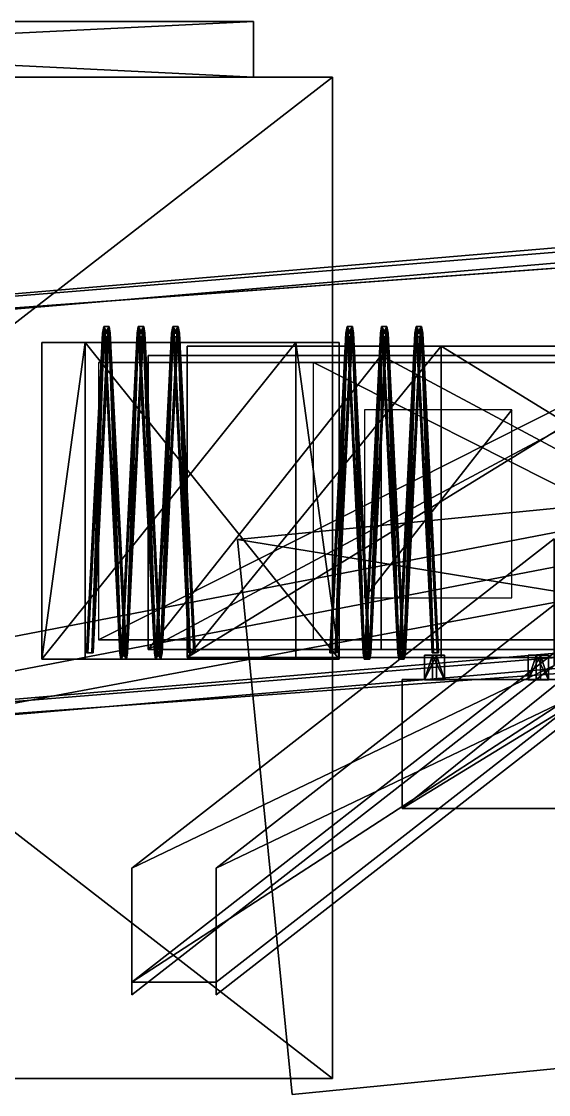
# Model space of a CAD drawing. Header units: metres. Extents: x -65 to 47, y 1 to 19.
# Drawn here: x -51.55 to -47.39, y 1.82 to 10.29 of the extents above; entities that cross this region are included whole.
import ezdxf

# ---------------------------------------------------------------- set-up
doc = ezdxf.new("R2010")
doc.units = ezdxf.units.M

msp = doc.modelspace()

# ---------------------------------------------------------------- linework, layer by layer
at = {"layer": 'AirlineSign.009'}
for points in [[(-48.8434, 5.74199, 117.911), (-47.6817, 7.22519, 120.011), (-48.8434, 7.22519, 117.911)], [(-47.6817, 7.22519, 120.011), (-48.8434, 5.74199, 117.911), (-47.6817, 5.74199, 120.011)]]:
    msp.add_3dface(points, dxfattribs=at)
at = {"layer": 'blah.001'}
for points in [[(-49.7192, 10.2909, 113.607), (-58.6762, 10.2909, 108.162), (-58.6762, 10.2909, 113.607)], [(-58.6762, 10.2909, 108.162), (-49.7192, 10.2909, 113.607), (-49.7192, 10.2909, 108.162)], [(-49.7192, 10.2909, 113.607), (-58.6762, 9.8502, 113.607), (-49.7192, 9.8502, 113.607)], [(-58.6762, 9.8502, 113.607), (-49.7192, 10.2909, 113.607), (-58.6762, 10.2909, 113.607)], [(-58.6762, 10.2909, 108.162), (-49.7192, 9.8502, 108.162), (-58.6762, 9.8502, 108.162)], [(-49.7192, 9.8502, 108.162), (-58.6762, 10.2909, 108.162), (-49.7192, 10.2909, 108.162)], [(-49.7192, 9.8502, 108.162), (-49.7192, 10.2909, 113.607), (-49.7192, 9.8502, 113.607)], [(-49.7192, 10.2909, 113.607), (-49.7192, 9.8502, 108.162), (-49.7192, 10.2909, 108.162)], [(-59.2977, 9.8502, 107.785), (-49.0977, 1.95017, 107.785), (-59.2977, 1.95017, 107.785)], [(-49.0977, 1.95017, 107.785), (-59.2977, 9.8502, 107.785), (-49.0977, 9.8502, 107.785)], [(-49.0977, 9.8502, 113.984), (-59.2977, 1.95017, 113.984), (-49.0977, 1.95017, 113.984)], [(-59.2977, 1.95017, 113.984), (-49.0977, 9.8502, 113.984), (-59.2977, 9.8502, 113.984)], [(-58.6762, 9.8502, 113.607), (-59.2977, 9.8502, 113.984), (-49.0977, 9.8502, 113.984)], [(-59.2977, 9.8502, 107.785), (-58.6762, 9.8502, 108.162), (-49.0977, 9.8502, 107.785)], [(-58.6762, 9.8502, 113.607), (-49.0977, 9.8502, 113.984), (-49.7192, 9.8502, 113.607)], [(-49.0977, 9.8502, 107.785), (-58.6762, 9.8502, 108.162), (-49.7192, 9.8502, 108.162)], [(-49.7192, 9.8502, 113.607), (-49.0977, 9.8502, 113.984), (-49.7192, 9.8502, 108.162)], [(-49.0977, 9.8502, 107.785), (-49.7192, 9.8502, 108.162), (-49.0977, 9.8502, 113.984)], [(-49.0977, 1.95017, 107.785), (-49.0977, 9.8502, 113.984), (-49.0977, 1.95017, 113.984)], [(-49.0977, 9.8502, 113.984), (-49.0977, 1.95017, 107.785), (-49.0977, 9.8502, 107.785)], [(-49.8454, 6.20227, 113.919), (-32.8951, 3.44401, 113.919), (-33.3247, 7.82298, 113.919)], [(-32.8951, 3.44401, 107.619), (-49.8454, 6.20227, 107.619), (-33.3247, 7.82298, 107.619)], [(-49.8454, 6.20227, 113.919), (-33.3247, 7.82298, 107.619), (-49.8454, 6.20227, 107.619)], [(-33.3247, 7.82298, 107.619), (-49.8454, 6.20227, 113.919), (-33.3247, 7.82298, 113.919)], [(-32.8951, 3.44401, 113.919), (-49.8454, 6.20227, 113.919), (-49.4158, 1.82329, 113.919)], [(-49.8454, 6.20227, 107.619), (-49.4158, 1.82329, 113.919), (-49.8454, 6.20227, 113.919)], [(-49.4158, 1.82329, 113.919), (-49.8454, 6.20227, 107.619), (-49.4158, 1.82329, 107.619)], [(-49.8454, 6.20227, 107.619), (-32.8951, 3.44401, 107.619), (-49.4158, 1.82329, 107.619)], [(-32.8951, 3.44401, 107.619), (-49.4158, 1.82329, 113.919), (-49.4158, 1.82329, 107.619)], [(-49.4158, 1.82329, 113.919), (-32.8951, 3.44401, 107.619), (-32.8951, 3.44401, 113.919)], [(-49.0977, 1.95017, 107.785), (-59.2977, 1.95017, 113.984), (-59.2977, 1.95017, 107.785)], [(-59.2977, 1.95017, 113.984), (-49.0977, 1.95017, 107.785), (-49.0977, 1.95017, 113.984)]]:
    msp.add_3dface(points, dxfattribs=at)
at = {"layer": 'Cube.022'}
for points in [[(-52.3287, 4.77874, -74.3044), (-24.0391, 10.0548, -74.3044), (-52.5623, 7.96017, -74.3044)], [(-24.0391, 10.0548, -77.1144), (-52.3287, 4.77874, -77.1144), (-52.5623, 7.96017, -77.1144)], [(-24.0391, 10.0548, -74.3044), (-52.2469, 7.98333, -74.6207), (-52.5623, 7.96017, -74.3044)], [(-52.5623, 7.96017, -77.1144), (-24.3546, 10.0316, -76.7981), (-24.0391, 10.0548, -77.1144)], [(-24.3546, 10.0316, -76.7981), (-52.5623, 7.96017, -77.1144), (-52.2469, 7.98333, -76.7981)], [(-24.0391, 10.0548, -74.3044), (-52.3287, 4.77874, -74.3044), (-23.8055, 6.87335, -74.3044)], [(-52.3287, 4.77874, -77.1144), (-24.0391, 10.0548, -77.1144), (-23.8055, 6.87335, -77.1144)], [(-52.2469, 7.98333, -74.6207), (-24.0391, 10.0548, -74.3044), (-24.3546, 10.0316, -74.6207)], [(-24.3546, 10.0316, -74.6207), (-52.2469, 7.98333, -76.7981), (-52.2469, 7.98333, -74.6207)], [(-52.2469, 7.98333, -76.7981), (-24.3546, 10.0316, -74.6207), (-24.3546, 10.0316, -76.7981)], [(-52.3287, 4.77874, -77.1144), (-23.8055, 6.87335, -74.3044), (-52.3287, 4.77874, -74.3044)], [(-23.8055, 6.87335, -74.3044), (-52.3287, 4.77874, -77.1144), (-23.8055, 6.87335, -77.1144)]]:
    msp.add_3dface(points, dxfattribs=at)
at = {"layer": 'Cube.023'}
for points in [[(-52.3287, 4.77874, -31.2441), (-24.0391, 10.0548, -31.2441), (-52.5623, 7.96017, -31.2441)], [(-24.0391, 10.0548, -34.0541), (-52.3287, 4.77874, -34.0541), (-52.5623, 7.96017, -34.0541)], [(-24.0391, 10.0548, -31.2441), (-52.2469, 7.98333, -31.5604), (-52.5623, 7.96017, -31.2441)], [(-52.5623, 7.96017, -34.0541), (-24.3546, 10.0316, -33.7378), (-24.0391, 10.0548, -34.0541)], [(-24.3546, 10.0316, -33.7378), (-52.5623, 7.96017, -34.0541), (-52.2469, 7.98333, -33.7378)], [(-24.0391, 10.0548, -31.2441), (-52.3287, 4.77874, -31.2441), (-23.8055, 6.87335, -31.2441)], [(-52.3287, 4.77874, -34.0541), (-24.0391, 10.0548, -34.0541), (-23.8055, 6.87335, -34.0541)], [(-52.2469, 7.98333, -31.5604), (-24.0391, 10.0548, -31.2441), (-24.3546, 10.0316, -31.5604)], [(-24.3546, 10.0316, -31.5604), (-52.2469, 7.98333, -33.7378), (-52.2469, 7.98333, -31.5604)], [(-52.2469, 7.98333, -33.7378), (-24.3546, 10.0316, -31.5604), (-24.3546, 10.0316, -33.7378)], [(-52.3287, 4.77874, -34.0541), (-23.8055, 6.87335, -31.2441), (-52.3287, 4.77874, -31.2441)], [(-23.8055, 6.87335, -31.2441), (-52.3287, 4.77874, -34.0541), (-23.8055, 6.87335, -34.0541)]]:
    msp.add_3dface(points, dxfattribs=at)
at = {"layer": 'Cube.026'}
for points in [[(-52.3287, 4.77874, 12.6817), (-24.0391, 10.0548, 12.6817), (-52.5623, 7.96017, 12.6817)], [(-24.0391, 10.0548, 9.8717), (-52.3287, 4.77874, 9.87171), (-52.5623, 7.96017, 9.87171)], [(-24.0391, 10.0548, 12.6817), (-52.2469, 7.98333, 12.3654), (-52.5623, 7.96017, 12.6817)], [(-52.5623, 7.96017, 9.87171), (-24.3546, 10.0316, 10.188), (-24.0391, 10.0548, 9.8717)], [(-24.3546, 10.0316, 10.188), (-52.5623, 7.96017, 9.87171), (-52.2469, 7.98333, 10.188)], [(-24.0391, 10.0548, 12.6817), (-52.3287, 4.77874, 12.6817), (-23.8055, 6.87335, 12.6817)], [(-52.3287, 4.77874, 9.87171), (-24.0391, 10.0548, 9.8717), (-23.8055, 6.87335, 9.8717)], [(-52.2469, 7.98333, 12.3654), (-24.0391, 10.0548, 12.6817), (-24.3546, 10.0316, 12.3654)], [(-24.3546, 10.0316, 12.3654), (-52.2469, 7.98333, 10.188), (-52.2469, 7.98333, 12.3654)], [(-52.2469, 7.98333, 10.188), (-24.3546, 10.0316, 12.3654), (-24.3546, 10.0316, 10.188)], [(-52.3287, 4.77874, 9.87171), (-23.8055, 6.87335, 12.6817), (-52.3287, 4.77874, 12.6817)], [(-23.8055, 6.87335, 12.6817), (-52.3287, 4.77874, 9.87171), (-23.8055, 6.87335, 9.8717)]]:
    msp.add_3dface(points, dxfattribs=at)
at = {"layer": 'Cube.027'}
for points in [[(-52.3287, 4.77874, 69.8695), (-24.0391, 10.0548, 69.8695), (-52.5623, 7.96017, 69.8695)], [(-24.0391, 10.0548, 67.0595), (-52.3287, 4.77874, 67.0595), (-52.5623, 7.96017, 67.0595)], [(-24.0391, 10.0548, 69.8695), (-52.2469, 7.98333, 69.5532), (-52.5623, 7.96017, 69.8695)], [(-52.5623, 7.96017, 67.0595), (-24.3546, 10.0316, 67.3758), (-24.0391, 10.0548, 67.0595)], [(-24.3546, 10.0316, 67.3758), (-52.5623, 7.96017, 67.0595), (-52.2469, 7.98333, 67.3758)], [(-24.0391, 10.0548, 69.8695), (-52.3287, 4.77874, 69.8695), (-23.8055, 6.87335, 69.8695)], [(-52.3287, 4.77874, 67.0595), (-24.0391, 10.0548, 67.0595), (-23.8055, 6.87335, 67.0595)], [(-52.2469, 7.98333, 69.5532), (-24.0391, 10.0548, 69.8695), (-24.3546, 10.0316, 69.5532)], [(-24.3546, 10.0316, 69.5532), (-52.2469, 7.98333, 67.3758), (-52.2469, 7.98333, 69.5532)], [(-52.2469, 7.98333, 67.3758), (-24.3546, 10.0316, 69.5532), (-24.3546, 10.0316, 67.3758)], [(-52.3287, 4.77874, 67.0595), (-23.8055, 6.87335, 69.8695), (-52.3287, 4.77874, 69.8695)], [(-23.8055, 6.87335, 69.8695), (-52.3287, 4.77874, 67.0595), (-23.8055, 6.87335, 67.0595)]]:
    msp.add_3dface(points, dxfattribs=at)
at = {"layer": 'Cube.030'}
for points in [[(-56.2378, 4.5495, -120.263), (-26.4137, 10.284, -102.856), (-56.4396, 7.73094, -120.381)], [(-24.9972, 10.284, -105.283), (-56.4396, 7.73094, -120.381), (-26.4137, 10.284, -102.856)], [(-56.4396, 7.73094, -120.381), (-24.9972, 10.284, -105.283), (-55.0231, 7.73094, -122.808)], [(-26.4137, 10.284, -102.856), (-56.2378, 4.5495, -120.263), (-26.2119, 7.10258, -102.738)], [(-24.9972, 10.284, -105.283), (-54.8213, 4.5495, -122.69), (-55.0231, 7.73094, -122.808)], [(-54.8213, 4.5495, -122.69), (-24.9972, 10.284, -105.283), (-24.7954, 7.10258, -105.165)], [(-56.2378, 4.5495, -120.263), (-24.7954, 7.10258, -105.165), (-26.2119, 7.10258, -102.738)], [(-24.7954, 7.10258, -105.165), (-56.2378, 4.5495, -120.263), (-54.8213, 4.5495, -122.69)]]:
    msp.add_3dface(points, dxfattribs=at)
at = {"layer": 'Rotunda2.009'}
for points in [[(-50.682, 3.60877, 116.617), (-47.3461, 5.20877, 122.647), (-47.3461, 6.20877, 122.647)], [(-47.3461, 5.20877, 122.647), (-50.682, 3.60877, 116.617), (-47.3461, 6.20877, 122.647)], [(-46.6782, 5.20877, 122.378), (-50.0142, 3.60877, 116.348), (-46.6782, 6.20877, 122.378)], [(-50.0142, 3.60877, 116.348), (-46.6782, 5.20877, 122.378), (-46.6782, 6.20877, 122.378)], [(-50.682, 2.70877, 116.617), (-46.6782, 5.30877, 122.378), (-47.3461, 5.30877, 122.647)], [(-46.6782, 5.30877, 122.378), (-50.682, 2.70877, 116.617), (-50.0142, 2.70877, 116.348)], [(-46.6782, 5.30877, 122.378), (-50.682, 2.70877, 116.617), (-47.3461, 5.30877, 122.647)], [(-50.682, 2.70877, 116.617), (-46.6782, 5.30877, 122.378), (-50.0142, 2.70877, 116.348)], [(-47.3461, 5.20877, 122.647), (-50.682, 3.60877, 116.617), (-50.682, 2.60877, 116.617)], [(-50.682, 3.60877, 116.617), (-47.3461, 5.20877, 122.647), (-50.682, 2.60877, 116.617)], [(-50.0142, 3.60877, 116.348), (-46.6782, 5.20877, 122.378), (-50.0142, 2.60877, 116.348)], [(-46.6782, 5.20877, 122.378), (-50.0142, 3.60877, 116.348), (-50.0142, 2.60877, 116.348)]]:
    msp.add_3dface(points, dxfattribs=at)
at = {"layer": 'Scissors.009'}
for points in [[(-50.9026, 7.88409, 114.099), (-50.8719, 7.8321, 114.061), (-50.9118, 7.8321, 114.083)], [(-50.9118, 7.8321, 114.083), (-50.9026, 7.80317, 114.099), (-50.9026, 7.88409, 114.099)], [(-50.8598, 7.88409, 114.083), (-50.9026, 7.88409, 114.099), (-50.8997, 7.88409, 114.105)], [(-50.9026, 7.88409, 114.099), (-50.8598, 7.88409, 114.083), (-50.8628, 7.88409, 114.077)], [(-50.8719, 7.8321, 114.061), (-50.9026, 7.88409, 114.099), (-50.8628, 7.88409, 114.077)], [(-50.9026, 7.80317, 114.099), (-50.8997, 7.88409, 114.105), (-50.9026, 7.88409, 114.099)], [(-50.8997, 7.88409, 114.105), (-50.9026, 7.80317, 114.099), (-50.8997, 7.80317, 114.104)], [(-50.8905, 7.8321, 114.121), (-50.8598, 7.88409, 114.083), (-50.8997, 7.88409, 114.105)], [(-50.8905, 7.8321, 114.121), (-50.8997, 7.88409, 114.105), (-50.8997, 7.80317, 114.104)], [(-50.8598, 7.88409, 114.083), (-50.8905, 7.8321, 114.121), (-50.8507, 7.8321, 114.099)], [(-50.8719, 7.8321, 114.061), (-50.8628, 7.88409, 114.077), (-50.8628, 7.80317, 114.077)], [(-50.8599, 7.80317, 114.082), (-50.8628, 7.88409, 114.077), (-50.8598, 7.88409, 114.083)], [(-50.8628, 7.88409, 114.077), (-50.8599, 7.80317, 114.082), (-50.8628, 7.80317, 114.077)], [(-50.8507, 7.8321, 114.099), (-50.8599, 7.80317, 114.082), (-50.8598, 7.88409, 114.083)], [(-50.6392, 7.8321, 114.575), (-50.63, 7.80317, 114.592), (-50.63, 7.88409, 114.592)], [(-50.63, 7.88409, 114.592), (-50.5993, 7.8321, 114.553), (-50.6392, 7.8321, 114.575)], [(-50.63, 7.80317, 114.592), (-50.6271, 7.88409, 114.597), (-50.63, 7.88409, 114.592)], [(-50.6271, 7.88409, 114.597), (-50.63, 7.80317, 114.592), (-50.6271, 7.80317, 114.597)], [(-50.5993, 7.8321, 114.553), (-50.63, 7.88409, 114.592), (-50.5902, 7.88409, 114.57)], [(-50.5872, 7.88409, 114.575), (-50.63, 7.88409, 114.592), (-50.6271, 7.88409, 114.597)], [(-50.63, 7.88409, 114.592), (-50.5872, 7.88409, 114.575), (-50.5902, 7.88409, 114.57)], [(-50.6179, 7.8321, 114.614), (-50.6271, 7.88409, 114.597), (-50.6271, 7.80317, 114.597)], [(-50.6179, 7.8321, 114.614), (-50.5872, 7.88409, 114.575), (-50.6271, 7.88409, 114.597)], [(-50.5872, 7.88409, 114.575), (-50.6179, 7.8321, 114.614), (-50.5781, 7.8321, 114.592)], [(-50.5993, 7.8321, 114.553), (-50.5902, 7.88409, 114.57), (-50.5902, 7.80317, 114.57)], [(-50.5873, 7.80317, 114.575), (-50.5902, 7.88409, 114.57), (-50.5872, 7.88409, 114.575)], [(-50.5902, 7.88409, 114.57), (-50.5873, 7.80317, 114.575), (-50.5902, 7.80317, 114.57)], [(-50.5781, 7.8321, 114.592), (-50.5873, 7.80317, 114.575), (-50.5872, 7.88409, 114.575)], [(-50.3574, 7.88409, 115.085), (-50.3267, 7.8321, 115.046), (-50.3666, 7.8321, 115.068)], [(-50.3666, 7.8321, 115.068), (-50.3574, 7.80317, 115.085), (-50.3574, 7.88409, 115.085)], [(-50.3146, 7.88409, 115.068), (-50.3574, 7.88409, 115.085), (-50.3544, 7.88409, 115.09)], [(-50.3574, 7.88409, 115.085), (-50.3146, 7.88409, 115.068), (-50.3176, 7.88409, 115.063)], [(-50.3267, 7.8321, 115.046), (-50.3574, 7.88409, 115.085), (-50.3176, 7.88409, 115.063)], [(-50.3574, 7.80317, 115.085), (-50.3544, 7.88409, 115.09), (-50.3574, 7.88409, 115.085)], [(-50.3544, 7.88409, 115.09), (-50.3574, 7.80317, 115.085), (-50.3545, 7.80317, 115.09)], [(-50.3453, 7.8321, 115.107), (-50.3544, 7.88409, 115.09), (-50.3545, 7.80317, 115.09)], [(-50.3453, 7.8321, 115.107), (-50.3146, 7.88409, 115.068), (-50.3544, 7.88409, 115.09)], [(-50.3146, 7.88409, 115.068), (-50.3453, 7.8321, 115.107), (-50.3055, 7.8321, 115.085)], [(-50.3267, 7.8321, 115.046), (-50.3176, 7.88409, 115.063), (-50.3176, 7.80317, 115.063)], [(-50.3147, 7.80317, 115.068), (-50.3176, 7.88409, 115.063), (-50.3146, 7.88409, 115.068)], [(-50.3176, 7.88409, 115.063), (-50.3147, 7.80317, 115.068), (-50.3176, 7.80317, 115.063)], [(-50.3055, 7.8321, 115.085), (-50.3147, 7.80317, 115.068), (-50.3146, 7.88409, 115.068)], [(-48.9908, 7.8321, 113.02), (-48.9816, 7.80317, 113.037), (-48.9817, 7.88409, 113.037)], [(-48.9817, 7.88409, 113.037), (-48.951, 7.8321, 112.998), (-48.9908, 7.8321, 113.02)], [(-48.9816, 7.80317, 113.037), (-48.9787, 7.88409, 113.042), (-48.9817, 7.88409, 113.037)], [(-48.951, 7.8321, 112.998), (-48.9817, 7.88409, 113.037), (-48.9418, 7.88409, 113.014)], [(-48.9389, 7.88409, 113.02), (-48.9817, 7.88409, 113.037), (-48.9787, 7.88409, 113.042)], [(-48.9817, 7.88409, 113.037), (-48.9389, 7.88409, 113.02), (-48.9418, 7.88409, 113.014)], [(-48.9787, 7.88409, 113.042), (-48.9816, 7.80317, 113.037), (-48.9787, 7.80317, 113.042)], [(-48.9696, 7.8321, 113.058), (-48.9787, 7.88409, 113.042), (-48.9787, 7.80317, 113.042)], [(-48.9696, 7.8321, 113.058), (-48.9389, 7.88409, 113.02), (-48.9787, 7.88409, 113.042)], [(-48.9389, 7.88409, 113.02), (-48.9696, 7.8321, 113.058), (-48.9297, 7.8321, 113.036)], [(-48.951, 7.8321, 112.998), (-48.9418, 7.88409, 113.014), (-48.9418, 7.80317, 113.015)], [(-48.9389, 7.80317, 113.02), (-48.9418, 7.88409, 113.014), (-48.9389, 7.88409, 113.02)], [(-48.9418, 7.88409, 113.014), (-48.9389, 7.80317, 113.02), (-48.9418, 7.80317, 113.015)], [(-48.9297, 7.8321, 113.036), (-48.9389, 7.80317, 113.02), (-48.9389, 7.88409, 113.02)], [(-48.7091, 7.88409, 113.529), (-48.6784, 7.8321, 113.491), (-48.7182, 7.8321, 113.513)], [(-48.7182, 7.8321, 113.513), (-48.709, 7.80317, 113.529), (-48.7091, 7.88409, 113.529)], [(-48.6663, 7.88409, 113.513), (-48.7091, 7.88409, 113.529), (-48.7061, 7.88409, 113.535)], [(-48.7091, 7.88409, 113.529), (-48.6663, 7.88409, 113.513), (-48.6692, 7.88409, 113.507)], [(-48.6784, 7.8321, 113.491), (-48.7091, 7.88409, 113.529), (-48.6692, 7.88409, 113.507)], [(-48.709, 7.80317, 113.529), (-48.7061, 7.88409, 113.535), (-48.7091, 7.88409, 113.529)], [(-48.7061, 7.88409, 113.535), (-48.709, 7.80317, 113.529), (-48.7061, 7.80317, 113.535)], [(-48.6969, 7.8321, 113.551), (-48.6663, 7.88409, 113.513), (-48.7061, 7.88409, 113.535)], [(-48.6969, 7.8321, 113.551), (-48.7061, 7.88409, 113.535), (-48.7061, 7.80317, 113.535)], [(-48.6663, 7.88409, 113.513), (-48.6969, 7.8321, 113.551), (-48.6571, 7.8321, 113.529)], [(-48.6784, 7.8321, 113.491), (-48.6692, 7.88409, 113.507), (-48.6692, 7.80317, 113.507)], [(-48.6663, 7.80317, 113.513), (-48.6692, 7.88409, 113.507), (-48.6663, 7.88409, 113.513)], [(-48.6692, 7.88409, 113.507), (-48.6663, 7.80317, 113.513), (-48.6692, 7.80317, 113.507)], [(-48.6571, 7.8321, 113.529), (-48.6663, 7.80317, 113.513), (-48.6663, 7.88409, 113.513)], [(-48.4456, 7.8321, 114.006), (-48.4364, 7.80317, 114.022), (-48.4364, 7.88409, 114.022)], [(-48.4364, 7.88409, 114.022), (-48.4057, 7.8321, 113.984), (-48.4456, 7.8321, 114.006)], [(-48.4364, 7.80317, 114.022), (-48.4335, 7.88409, 114.027), (-48.4364, 7.88409, 114.022)], [(-48.4335, 7.88409, 114.027), (-48.4364, 7.80317, 114.022), (-48.4335, 7.80317, 114.027)], [(-48.4057, 7.8321, 113.984), (-48.4364, 7.88409, 114.022), (-48.3966, 7.88409, 114)], [(-48.3936, 7.88409, 114.005), (-48.4364, 7.88409, 114.022), (-48.4335, 7.88409, 114.027)], [(-48.4364, 7.88409, 114.022), (-48.3936, 7.88409, 114.005), (-48.3966, 7.88409, 114)], [(-48.4243, 7.8321, 114.044), (-48.4335, 7.88409, 114.027), (-48.4335, 7.80317, 114.027)], [(-48.4243, 7.8321, 114.044), (-48.3936, 7.88409, 114.005), (-48.4335, 7.88409, 114.027)], [(-48.3936, 7.88409, 114.005), (-48.4243, 7.8321, 114.044), (-48.3845, 7.8321, 114.022)], [(-48.4057, 7.8321, 113.984), (-48.3966, 7.88409, 114), (-48.3966, 7.80317, 114)], [(-48.3937, 7.80317, 114.005), (-48.3966, 7.88409, 114), (-48.3936, 7.88409, 114.005)], [(-48.3966, 7.88409, 114), (-48.3937, 7.80317, 114.005), (-48.3966, 7.80317, 114)], [(-48.3845, 7.8321, 114.022), (-48.3937, 7.80317, 114.005), (-48.3936, 7.88409, 114.005)], [(-50.9118, 7.8321, 114.083), (-50.9976, 5.31005, 113.833), (-51.0375, 5.31005, 113.855)], [(-50.9026, 7.80317, 114.099), (-50.9118, 7.8321, 114.083), (-51.0375, 5.31005, 113.855)], [(-51.0268, 5.31005, 113.875), (-50.9026, 7.80317, 114.099), (-51.0375, 5.31005, 113.855)], [(-50.987, 5.31005, 113.853), (-50.9026, 7.80317, 114.099), (-51.0268, 5.31005, 113.875)], [(-50.9976, 5.31005, 113.833), (-50.9118, 7.8321, 114.083), (-50.8719, 7.8321, 114.061)], [(-50.8628, 7.80317, 114.077), (-50.9976, 5.31005, 113.833), (-50.8719, 7.8321, 114.061)], [(-50.8628, 7.80317, 114.077), (-50.987, 5.31005, 113.853), (-50.9976, 5.31005, 113.833)], [(-50.9026, 7.80317, 114.099), (-50.987, 5.31005, 113.853), (-50.8628, 7.80317, 114.077)], [(-50.9026, 7.80317, 114.099), (-50.8599, 7.80317, 114.082), (-50.8997, 7.80317, 114.104)], [(-50.8599, 7.80317, 114.082), (-50.9026, 7.80317, 114.099), (-50.8628, 7.80317, 114.077)], [(-50.8997, 7.80317, 114.104), (-50.7663, 5.33899, 114.346), (-50.8905, 7.8321, 114.121)], [(-50.8997, 7.80317, 114.104), (-50.7755, 5.31005, 114.329), (-50.7663, 5.33899, 114.346)], [(-50.8599, 7.80317, 114.082), (-50.7755, 5.31005, 114.329), (-50.8997, 7.80317, 114.104)], [(-50.7663, 5.33899, 114.346), (-50.8507, 7.8321, 114.099), (-50.8905, 7.8321, 114.121)], [(-50.8599, 7.80317, 114.082), (-50.8507, 7.8321, 114.099), (-50.7265, 5.33899, 114.324)], [(-50.7356, 5.31005, 114.307), (-50.8599, 7.80317, 114.082), (-50.7265, 5.33899, 114.324)], [(-50.7755, 5.31005, 114.329), (-50.8599, 7.80317, 114.082), (-50.7356, 5.31005, 114.307)], [(-50.8507, 7.8321, 114.099), (-50.7663, 5.33899, 114.346), (-50.7265, 5.33899, 114.324)], [(-50.63, 7.80317, 114.592), (-50.6392, 7.8321, 114.575), (-50.7634, 5.33899, 114.351)], [(-50.6392, 7.8321, 114.575), (-50.7236, 5.33899, 114.329), (-50.7634, 5.33899, 114.351)], [(-50.7542, 5.31005, 114.367), (-50.63, 7.80317, 114.592), (-50.7634, 5.33899, 114.351)], [(-50.7144, 5.31005, 114.345), (-50.63, 7.80317, 114.592), (-50.7542, 5.31005, 114.367)], [(-50.5902, 7.80317, 114.57), (-50.7236, 5.33899, 114.329), (-50.5993, 7.8321, 114.553)], [(-50.7236, 5.33899, 114.329), (-50.6392, 7.8321, 114.575), (-50.5993, 7.8321, 114.553)], [(-50.5902, 7.80317, 114.57), (-50.7144, 5.31005, 114.345), (-50.7236, 5.33899, 114.329)], [(-50.63, 7.80317, 114.592), (-50.7144, 5.31005, 114.345), (-50.5902, 7.80317, 114.57)], [(-50.63, 7.80317, 114.592), (-50.5873, 7.80317, 114.575), (-50.6271, 7.80317, 114.597)], [(-50.5873, 7.80317, 114.575), (-50.63, 7.80317, 114.592), (-50.5902, 7.80317, 114.57)], [(-50.6271, 7.80317, 114.597), (-50.4937, 5.33899, 114.838), (-50.6179, 7.8321, 114.614)], [(-50.5873, 7.80317, 114.575), (-50.5029, 5.31005, 114.822), (-50.6271, 7.80317, 114.597)], [(-50.6271, 7.80317, 114.597), (-50.5029, 5.31005, 114.822), (-50.4937, 5.33899, 114.838)], [(-50.4937, 5.33899, 114.838), (-50.5781, 7.8321, 114.592), (-50.6179, 7.8321, 114.614)], [(-50.5873, 7.80317, 114.575), (-50.5781, 7.8321, 114.592), (-50.4539, 5.33899, 114.816)], [(-50.5029, 5.31005, 114.822), (-50.5873, 7.80317, 114.575), (-50.463, 5.31005, 114.8)], [(-50.463, 5.31005, 114.8), (-50.5873, 7.80317, 114.575), (-50.4539, 5.33899, 114.816)], [(-50.5781, 7.8321, 114.592), (-50.4937, 5.33899, 114.838), (-50.4539, 5.33899, 114.816)], [(-50.3666, 7.8321, 115.068), (-50.451, 5.33899, 114.822), (-50.4908, 5.33899, 114.844)], [(-50.3574, 7.80317, 115.085), (-50.3666, 7.8321, 115.068), (-50.4908, 5.33899, 114.844)], [(-50.4816, 5.31005, 114.86), (-50.3574, 7.80317, 115.085), (-50.4908, 5.33899, 114.844)], [(-50.4418, 5.31005, 114.838), (-50.3574, 7.80317, 115.085), (-50.4816, 5.31005, 114.86)], [(-50.451, 5.33899, 114.822), (-50.3666, 7.8321, 115.068), (-50.3267, 7.8321, 115.046)], [(-50.3176, 7.80317, 115.063), (-50.451, 5.33899, 114.822), (-50.3267, 7.8321, 115.046)], [(-50.3176, 7.80317, 115.063), (-50.4418, 5.31005, 114.838), (-50.451, 5.33899, 114.822)], [(-50.3574, 7.80317, 115.085), (-50.4418, 5.31005, 114.838), (-50.3176, 7.80317, 115.063)], [(-50.3574, 7.80317, 115.085), (-50.3147, 7.80317, 115.068), (-50.3545, 7.80317, 115.09)], [(-50.3147, 7.80317, 115.068), (-50.3574, 7.80317, 115.085), (-50.3176, 7.80317, 115.063)], [(-50.2302, 5.31005, 115.315), (-50.3453, 7.8321, 115.107), (-50.3545, 7.80317, 115.09)], [(-50.3147, 7.80317, 115.068), (-50.2302, 5.31005, 115.315), (-50.3545, 7.80317, 115.09)], [(-50.2196, 5.31005, 115.334), (-50.3055, 7.8321, 115.085), (-50.3453, 7.8321, 115.107)], [(-50.3453, 7.8321, 115.107), (-50.2302, 5.31005, 115.315), (-50.2196, 5.31005, 115.334)], [(-50.1798, 5.31005, 115.312), (-50.3147, 7.80317, 115.068), (-50.3055, 7.8321, 115.085)], [(-50.2302, 5.31005, 115.315), (-50.3147, 7.80317, 115.068), (-50.1904, 5.31005, 115.293)], [(-50.3147, 7.80317, 115.068), (-50.1798, 5.31005, 115.312), (-50.1904, 5.31005, 115.293)], [(-50.3055, 7.8321, 115.085), (-50.2196, 5.31005, 115.334), (-50.1798, 5.31005, 115.312)], [(-48.9816, 7.80317, 113.037), (-48.9908, 7.8321, 113.02), (-49.1165, 5.31005, 112.793)], [(-48.9908, 7.8321, 113.02), (-49.0767, 5.31005, 112.771), (-49.1165, 5.31005, 112.793)], [(-49.1059, 5.31005, 112.812), (-48.9816, 7.80317, 113.037), (-49.1165, 5.31005, 112.793)], [(-49.066, 5.31005, 112.79), (-48.9816, 7.80317, 113.037), (-49.1059, 5.31005, 112.812)], [(-48.9418, 7.80317, 113.015), (-49.0767, 5.31005, 112.771), (-48.951, 7.8321, 112.998)], [(-49.0767, 5.31005, 112.771), (-48.9908, 7.8321, 113.02), (-48.951, 7.8321, 112.998)], [(-48.9418, 7.80317, 113.015), (-49.066, 5.31005, 112.79), (-49.0767, 5.31005, 112.771)], [(-48.9816, 7.80317, 113.037), (-49.066, 5.31005, 112.79), (-48.9418, 7.80317, 113.015)], [(-48.9816, 7.80317, 113.037), (-48.9389, 7.80317, 113.02), (-48.9787, 7.80317, 113.042)], [(-48.9389, 7.80317, 113.02), (-48.9816, 7.80317, 113.037), (-48.9418, 7.80317, 113.015)], [(-48.9787, 7.80317, 113.042), (-48.8453, 5.33899, 113.283), (-48.9696, 7.8321, 113.058)], [(-48.9389, 7.80317, 113.02), (-48.8545, 5.31005, 113.266), (-48.9787, 7.80317, 113.042)], [(-48.9787, 7.80317, 113.042), (-48.8545, 5.31005, 113.266), (-48.8453, 5.33899, 113.283)], [(-48.8453, 5.33899, 113.283), (-48.9297, 7.8321, 113.036), (-48.9696, 7.8321, 113.058)], [(-48.9389, 7.80317, 113.02), (-48.9297, 7.8321, 113.036), (-48.8055, 5.33899, 113.261)], [(-48.8545, 5.31005, 113.266), (-48.9389, 7.80317, 113.02), (-48.8147, 5.31005, 113.244)], [(-48.8147, 5.31005, 113.244), (-48.9389, 7.80317, 113.02), (-48.8055, 5.33899, 113.261)], [(-48.9297, 7.8321, 113.036), (-48.8453, 5.33899, 113.283), (-48.8055, 5.33899, 113.261)], [(-48.7182, 7.8321, 113.513), (-48.8026, 5.33899, 113.266), (-48.8424, 5.33899, 113.288)], [(-48.709, 7.80317, 113.529), (-48.7182, 7.8321, 113.513), (-48.8424, 5.33899, 113.288)], [(-48.8333, 5.31005, 113.305), (-48.709, 7.80317, 113.529), (-48.8424, 5.33899, 113.288)], [(-48.7934, 5.31005, 113.283), (-48.709, 7.80317, 113.529), (-48.8333, 5.31005, 113.305)], [(-48.8026, 5.33899, 113.266), (-48.7182, 7.8321, 113.513), (-48.6784, 7.8321, 113.491)], [(-48.6692, 7.80317, 113.507), (-48.8026, 5.33899, 113.266), (-48.6784, 7.8321, 113.491)], [(-48.6692, 7.80317, 113.507), (-48.7934, 5.31005, 113.283), (-48.8026, 5.33899, 113.266)], [(-48.709, 7.80317, 113.529), (-48.7934, 5.31005, 113.283), (-48.6692, 7.80317, 113.507)], [(-48.709, 7.80317, 113.529), (-48.6663, 7.80317, 113.513), (-48.7061, 7.80317, 113.535)], [(-48.6663, 7.80317, 113.513), (-48.709, 7.80317, 113.529), (-48.6692, 7.80317, 113.507)], [(-48.7061, 7.80317, 113.535), (-48.5727, 5.33899, 113.776), (-48.6969, 7.8321, 113.551)], [(-48.7061, 7.80317, 113.535), (-48.5819, 5.31005, 113.759), (-48.5727, 5.33899, 113.776)], [(-48.6663, 7.80317, 113.513), (-48.5819, 5.31005, 113.759), (-48.7061, 7.80317, 113.535)], [(-48.5727, 5.33899, 113.776), (-48.6571, 7.8321, 113.529), (-48.6969, 7.8321, 113.551)], [(-48.6663, 7.80317, 113.513), (-48.6571, 7.8321, 113.529), (-48.5329, 5.33899, 113.754)], [(-48.5421, 5.31005, 113.737), (-48.6663, 7.80317, 113.513), (-48.5329, 5.33899, 113.754)], [(-48.5819, 5.31005, 113.759), (-48.6663, 7.80317, 113.513), (-48.5421, 5.31005, 113.737)], [(-48.6571, 7.8321, 113.529), (-48.5727, 5.33899, 113.776), (-48.5329, 5.33899, 113.754)], [(-48.4364, 7.80317, 114.022), (-48.4456, 7.8321, 114.006), (-48.5698, 5.33899, 113.781)], [(-48.4456, 7.8321, 114.006), (-48.53, 5.33899, 113.759), (-48.5698, 5.33899, 113.781)], [(-48.5606, 5.31005, 113.798), (-48.4364, 7.80317, 114.022), (-48.5698, 5.33899, 113.781)], [(-48.5208, 5.31005, 113.776), (-48.4364, 7.80317, 114.022), (-48.5606, 5.31005, 113.798)], [(-48.3966, 7.80317, 114), (-48.53, 5.33899, 113.759), (-48.4057, 7.8321, 113.984)], [(-48.53, 5.33899, 113.759), (-48.4456, 7.8321, 114.006), (-48.4057, 7.8321, 113.984)], [(-48.3966, 7.80317, 114), (-48.5208, 5.31005, 113.776), (-48.53, 5.33899, 113.759)], [(-48.4364, 7.80317, 114.022), (-48.5208, 5.31005, 113.776), (-48.3966, 7.80317, 114)], [(-48.4364, 7.80317, 114.022), (-48.3937, 7.80317, 114.005), (-48.4335, 7.80317, 114.027)], [(-48.3937, 7.80317, 114.005), (-48.4364, 7.80317, 114.022), (-48.3966, 7.80317, 114)], [(-48.3093, 5.31005, 114.252), (-48.4243, 7.8321, 114.044), (-48.4335, 7.80317, 114.027)], [(-48.3937, 7.80317, 114.005), (-48.3093, 5.31005, 114.252), (-48.4335, 7.80317, 114.027)], [(-48.4243, 7.8321, 114.044), (-48.3093, 5.31005, 114.252), (-48.2986, 5.31005, 114.271)], [(-48.2986, 5.31005, 114.271), (-48.3845, 7.8321, 114.022), (-48.4243, 7.8321, 114.044)], [(-48.2588, 5.31005, 114.249), (-48.3937, 7.80317, 114.005), (-48.3845, 7.8321, 114.022)], [(-48.3937, 7.80317, 114.005), (-48.2588, 5.31005, 114.249), (-48.2694, 5.31005, 114.23)], [(-48.3093, 5.31005, 114.252), (-48.3937, 7.80317, 114.005), (-48.2694, 5.31005, 114.23)], [(-48.3845, 7.8321, 114.022), (-48.2986, 5.31005, 114.271), (-48.2588, 5.31005, 114.249)], [(-50.7356, 5.31005, 114.307), (-50.7663, 5.33899, 114.346), (-50.7755, 5.31005, 114.329)], [(-50.7755, 5.31005, 114.329), (-50.7663, 5.25807, 114.346), (-50.7663, 5.33899, 114.346)], [(-50.7663, 5.33899, 114.346), (-50.7356, 5.31005, 114.307), (-50.7265, 5.33899, 114.324)], [(-50.7663, 5.25807, 114.346), (-50.7634, 5.33899, 114.351), (-50.7663, 5.33899, 114.346)], [(-50.7634, 5.33899, 114.351), (-50.7663, 5.25807, 114.346), (-50.7634, 5.25807, 114.351)], [(-50.7236, 5.33899, 114.329), (-50.7663, 5.33899, 114.346), (-50.7634, 5.33899, 114.351)], [(-50.7663, 5.33899, 114.346), (-50.7236, 5.33899, 114.329), (-50.7265, 5.33899, 114.324)], [(-50.7542, 5.31005, 114.367), (-50.7634, 5.33899, 114.351), (-50.7634, 5.25807, 114.351)], [(-50.7236, 5.33899, 114.329), (-50.7542, 5.31005, 114.367), (-50.7634, 5.33899, 114.351)], [(-50.7542, 5.31005, 114.367), (-50.7236, 5.33899, 114.329), (-50.7144, 5.31005, 114.345)], [(-50.7356, 5.31005, 114.307), (-50.7265, 5.33899, 114.324), (-50.7265, 5.25807, 114.324)], [(-50.7235, 5.25807, 114.329), (-50.7265, 5.33899, 114.324), (-50.7236, 5.33899, 114.329)], [(-50.7265, 5.33899, 114.324), (-50.7235, 5.25807, 114.329), (-50.7265, 5.25807, 114.324)], [(-50.7144, 5.31005, 114.345), (-50.7235, 5.25807, 114.329), (-50.7236, 5.33899, 114.329)], [(-50.5029, 5.31005, 114.822), (-50.4937, 5.25807, 114.838), (-50.4937, 5.33899, 114.838)], [(-50.463, 5.31005, 114.8), (-50.4937, 5.33899, 114.838), (-50.5029, 5.31005, 114.822)], [(-50.451, 5.33899, 114.822), (-50.4937, 5.33899, 114.838), (-50.4908, 5.33899, 114.844)], [(-50.4937, 5.33899, 114.838), (-50.451, 5.33899, 114.822), (-50.4539, 5.33899, 114.816)], [(-50.4937, 5.25807, 114.838), (-50.4908, 5.33899, 114.844), (-50.4937, 5.33899, 114.838)], [(-50.4908, 5.33899, 114.844), (-50.4937, 5.25807, 114.838), (-50.4908, 5.25807, 114.844)], [(-50.4937, 5.33899, 114.838), (-50.463, 5.31005, 114.8), (-50.4539, 5.33899, 114.816)], [(-50.4816, 5.31005, 114.86), (-50.4908, 5.33899, 114.844), (-50.4908, 5.25807, 114.844)], [(-50.451, 5.33899, 114.822), (-50.4816, 5.31005, 114.86), (-50.4908, 5.33899, 114.844)], [(-50.4816, 5.31005, 114.86), (-50.451, 5.33899, 114.822), (-50.4418, 5.31005, 114.838)], [(-50.463, 5.31005, 114.8), (-50.4539, 5.33899, 114.816), (-50.4539, 5.25807, 114.816)], [(-50.4509, 5.25807, 114.822), (-50.4539, 5.33899, 114.816), (-50.451, 5.33899, 114.822)], [(-50.4539, 5.33899, 114.816), (-50.4509, 5.25807, 114.822), (-50.4539, 5.25807, 114.816)], [(-50.4418, 5.31005, 114.838), (-50.4509, 5.25807, 114.822), (-50.451, 5.33899, 114.822)], [(-48.8545, 5.31005, 113.266), (-48.8454, 5.25807, 113.283), (-48.8453, 5.33899, 113.283)], [(-48.8147, 5.31005, 113.244), (-48.8453, 5.33899, 113.283), (-48.8545, 5.31005, 113.266)], [(-48.8454, 5.25807, 113.283), (-48.8424, 5.33899, 113.288), (-48.8453, 5.33899, 113.283)], [(-48.8424, 5.33899, 113.288), (-48.8454, 5.25807, 113.283), (-48.8424, 5.25807, 113.288)], [(-48.8026, 5.33899, 113.266), (-48.8453, 5.33899, 113.283), (-48.8424, 5.33899, 113.288)], [(-48.8453, 5.33899, 113.283), (-48.8026, 5.33899, 113.266), (-48.8055, 5.33899, 113.261)], [(-48.8453, 5.33899, 113.283), (-48.8147, 5.31005, 113.244), (-48.8055, 5.33899, 113.261)], [(-48.8026, 5.33899, 113.266), (-48.8333, 5.31005, 113.305), (-48.8424, 5.33899, 113.288)], [(-48.8333, 5.31005, 113.305), (-48.8424, 5.33899, 113.288), (-48.8424, 5.25807, 113.288)], [(-48.8333, 5.31005, 113.305), (-48.8026, 5.33899, 113.266), (-48.7934, 5.31005, 113.283)], [(-48.8147, 5.31005, 113.244), (-48.8055, 5.33899, 113.261), (-48.8055, 5.25807, 113.261)], [(-48.8026, 5.25807, 113.266), (-48.8055, 5.33899, 113.261), (-48.8026, 5.33899, 113.266)], [(-48.8055, 5.33899, 113.261), (-48.8026, 5.25807, 113.266), (-48.8055, 5.25807, 113.261)], [(-48.7934, 5.31005, 113.283), (-48.8026, 5.25807, 113.266), (-48.8026, 5.33899, 113.266)], [(-48.5421, 5.31005, 113.737), (-48.5727, 5.33899, 113.776), (-48.5819, 5.31005, 113.759)], [(-48.5819, 5.31005, 113.759), (-48.5728, 5.25807, 113.776), (-48.5727, 5.33899, 113.776)], [(-48.5728, 5.25807, 113.776), (-48.5698, 5.33899, 113.781), (-48.5727, 5.33899, 113.776)], [(-48.5698, 5.33899, 113.781), (-48.5728, 5.25807, 113.776), (-48.5698, 5.25807, 113.781)], [(-48.5727, 5.33899, 113.776), (-48.5421, 5.31005, 113.737), (-48.5329, 5.33899, 113.754)], [(-48.53, 5.33899, 113.759), (-48.5727, 5.33899, 113.776), (-48.5698, 5.33899, 113.781)], [(-48.5727, 5.33899, 113.776), (-48.53, 5.33899, 113.759), (-48.5329, 5.33899, 113.754)], [(-48.53, 5.33899, 113.759), (-48.5606, 5.31005, 113.798), (-48.5698, 5.33899, 113.781)], [(-48.5606, 5.31005, 113.798), (-48.5698, 5.33899, 113.781), (-48.5698, 5.25807, 113.781)], [(-48.5606, 5.31005, 113.798), (-48.53, 5.33899, 113.759), (-48.5208, 5.31005, 113.776)], [(-48.5421, 5.31005, 113.737), (-48.5329, 5.33899, 113.754), (-48.5329, 5.25807, 113.754)], [(-48.5299, 5.25807, 113.759), (-48.5329, 5.33899, 113.754), (-48.53, 5.33899, 113.759)], [(-48.5329, 5.33899, 113.754), (-48.5299, 5.25807, 113.759), (-48.5329, 5.25807, 113.754)], [(-48.5208, 5.31005, 113.776), (-48.5299, 5.25807, 113.759), (-48.53, 5.33899, 113.759)], [(-51.0375, 5.31005, 113.855), (-50.987, 5.31005, 113.853), (-51.0268, 5.31005, 113.875)], [(-50.987, 5.31005, 113.853), (-51.0375, 5.31005, 113.855), (-50.9976, 5.31005, 113.833)], [(-50.7356, 5.31005, 114.307), (-50.7663, 5.25807, 114.346), (-50.7755, 5.31005, 114.329)], [(-50.7663, 5.25807, 114.346), (-50.7356, 5.31005, 114.307), (-50.7265, 5.25807, 114.324)], [(-50.7663, 5.25807, 114.346), (-50.7235, 5.25807, 114.329), (-50.7634, 5.25807, 114.351)], [(-50.7235, 5.25807, 114.329), (-50.7663, 5.25807, 114.346), (-50.7265, 5.25807, 114.324)], [(-50.7235, 5.25807, 114.329), (-50.7542, 5.31005, 114.367), (-50.7634, 5.25807, 114.351)], [(-50.7542, 5.31005, 114.367), (-50.7235, 5.25807, 114.329), (-50.7144, 5.31005, 114.345)], [(-50.463, 5.31005, 114.8), (-50.4937, 5.25807, 114.838), (-50.5029, 5.31005, 114.822)], [(-50.4937, 5.25807, 114.838), (-50.463, 5.31005, 114.8), (-50.4539, 5.25807, 114.816)], [(-50.4937, 5.25807, 114.838), (-50.4509, 5.25807, 114.822), (-50.4908, 5.25807, 114.844)], [(-50.4509, 5.25807, 114.822), (-50.4937, 5.25807, 114.838), (-50.4539, 5.25807, 114.816)], [(-50.4509, 5.25807, 114.822), (-50.4816, 5.31005, 114.86), (-50.4908, 5.25807, 114.844)], [(-50.4816, 5.31005, 114.86), (-50.4509, 5.25807, 114.822), (-50.4418, 5.31005, 114.838)], [(-50.2302, 5.31005, 115.315), (-50.1798, 5.31005, 115.312), (-50.2196, 5.31005, 115.334)], [(-50.1798, 5.31005, 115.312), (-50.2302, 5.31005, 115.315), (-50.1904, 5.31005, 115.293)], [(-49.1165, 5.31005, 112.793), (-49.066, 5.31005, 112.79), (-49.1059, 5.31005, 112.812)], [(-49.066, 5.31005, 112.79), (-49.1165, 5.31005, 112.793), (-49.0767, 5.31005, 112.771)], [(-48.8147, 5.31005, 113.244), (-48.8454, 5.25807, 113.283), (-48.8545, 5.31005, 113.266)], [(-48.8454, 5.25807, 113.283), (-48.8147, 5.31005, 113.244), (-48.8055, 5.25807, 113.261)], [(-48.8454, 5.25807, 113.283), (-48.8026, 5.25807, 113.266), (-48.8424, 5.25807, 113.288)], [(-48.8026, 5.25807, 113.266), (-48.8454, 5.25807, 113.283), (-48.8055, 5.25807, 113.261)], [(-48.8026, 5.25807, 113.266), (-48.8333, 5.31005, 113.305), (-48.8424, 5.25807, 113.288)], [(-48.8333, 5.31005, 113.305), (-48.8026, 5.25807, 113.266), (-48.7934, 5.31005, 113.283)], [(-48.5421, 5.31005, 113.737), (-48.5728, 5.25807, 113.776), (-48.5819, 5.31005, 113.759)], [(-48.5728, 5.25807, 113.776), (-48.5421, 5.31005, 113.737), (-48.5329, 5.25807, 113.754)], [(-48.5728, 5.25807, 113.776), (-48.5299, 5.25807, 113.759), (-48.5698, 5.25807, 113.781)], [(-48.5299, 5.25807, 113.759), (-48.5728, 5.25807, 113.776), (-48.5329, 5.25807, 113.754)], [(-48.5299, 5.25807, 113.759), (-48.5606, 5.31005, 113.798), (-48.5698, 5.25807, 113.781)], [(-48.5606, 5.31005, 113.798), (-48.5299, 5.25807, 113.759), (-48.5208, 5.31005, 113.776)], [(-48.3093, 5.31005, 114.252), (-48.2588, 5.31005, 114.249), (-48.2986, 5.31005, 114.271)], [(-48.2588, 5.31005, 114.249), (-48.3093, 5.31005, 114.252), (-48.2694, 5.31005, 114.23)]]:
    msp.add_3dface(points, dxfattribs=at)
at = {"layer": 'Tunnel1.009'}
for points in [[(-49.0433, 7.75877, 112.778), (-51.3913, 7.75877, 113.269), (-51.0491, 7.75877, 113.888)], [(-51.3913, 7.75877, 113.269), (-49.0433, 7.75877, 112.778), (-49.3855, 7.75877, 112.159)], [(-51.3913, 5.25877, 113.269), (-49.3855, 7.75877, 112.159), (-49.3855, 5.25877, 112.159)], [(-49.3855, 7.75877, 112.159), (-51.3913, 5.25877, 113.269), (-51.3913, 7.75877, 113.269)], [(-51.3913, 5.25877, 113.269), (-51.0491, 7.75877, 113.888), (-51.3913, 7.75877, 113.269)], [(-51.0491, 7.75877, 113.888), (-51.3913, 5.25877, 113.269), (-51.0491, 5.25877, 113.888)], [(-51.0491, 7.75877, 113.888), (-49.0433, 5.25877, 112.778), (-49.0433, 7.75877, 112.778)], [(-49.0433, 5.25877, 112.778), (-51.0491, 7.75877, 113.888), (-51.0491, 5.25877, 113.888)], [(-49.0433, 5.25877, 112.778), (-49.3855, 7.75877, 112.159), (-49.0433, 7.75877, 112.778)], [(-49.3855, 7.75877, 112.159), (-49.0433, 5.25877, 112.778), (-49.3855, 5.25877, 112.159)], [(-51.3913, 5.25877, 113.269), (-49.0433, 5.25877, 112.778), (-51.0491, 5.25877, 113.888)], [(-49.0433, 5.25877, 112.778), (-51.3913, 5.25877, 113.269), (-49.3855, 5.25877, 112.159)]]:
    msp.add_3dface(points, dxfattribs=at)
at = {"layer": 'Tunnel2.009'}
for points in [[(-50.9429, 5.41113, 113.715), (-46.602, 7.59882, 121.563), (-50.9429, 7.59882, 113.715)], [(-46.602, 7.59882, 121.563), (-50.9429, 5.41113, 113.715), (-46.602, 5.41113, 121.563)], [(-44.9046, 7.59882, 120.624), (-50.9429, 7.59882, 113.715), (-46.602, 7.59882, 121.563)], [(-50.9429, 7.59882, 113.715), (-44.9046, 7.59882, 120.624), (-49.2455, 7.59882, 112.776)], [(-44.9046, 5.41113, 120.624), (-49.2455, 7.59882, 112.776), (-44.9046, 7.59882, 120.624)], [(-49.2455, 7.59882, 112.776), (-44.9046, 5.41113, 120.624), (-49.2455, 5.41113, 112.776)], [(-50.9429, 5.41113, 113.715), (-44.9046, 5.41113, 120.624), (-46.602, 5.41113, 121.563)], [(-44.9046, 5.41113, 120.624), (-50.9429, 5.41113, 113.715), (-49.2455, 5.41113, 112.776)]]:
    msp.add_3dface(points, dxfattribs=at)
at = {"layer": 'Tunnel3.009'}
for points in [[(-50.5506, 5.33625, 114.592), (-48.7115, 7.65555, 113.574), (-48.7115, 5.33625, 113.574)], [(-48.7115, 7.65555, 113.574), (-50.5506, 5.33625, 114.592), (-50.5506, 7.65555, 114.592)], [(-50.5506, 5.33625, 114.592), (-46.2097, 7.65555, 122.439), (-50.5506, 7.65555, 114.592)], [(-46.2097, 7.65555, 122.439), (-50.5506, 5.33625, 114.592), (-46.2097, 5.33625, 122.439)], [(-44.3706, 7.65555, 121.422), (-50.5506, 7.65555, 114.592), (-46.2097, 7.65555, 122.439)], [(-50.5506, 7.65555, 114.592), (-44.3706, 7.65555, 121.422), (-48.7115, 7.65555, 113.574)], [(-44.3706, 5.33625, 121.422), (-48.7115, 7.65555, 113.574), (-44.3706, 7.65555, 121.422)], [(-48.7115, 7.65555, 113.574), (-44.3706, 5.33625, 121.422), (-48.7115, 5.33625, 113.574)], [(-50.5506, 5.33625, 114.592), (-44.3706, 5.33625, 121.422), (-46.2097, 5.33625, 122.439)], [(-44.3706, 5.33625, 121.422), (-50.5506, 5.33625, 114.592), (-48.7115, 5.33625, 113.574)]]:
    msp.add_3dface(points, dxfattribs=at)
at = {"layer": 'Tunnel4.009'}
for points in [[(-50.2445, 5.27241, 115.341), (-48.2399, 7.72891, 114.232), (-48.2399, 5.27241, 114.232)], [(-48.2399, 7.72891, 114.232), (-50.2445, 5.27241, 115.341), (-50.2445, 7.72891, 115.341)], [(-44.2401, 7.72891, 121.462), (-50.2445, 7.72891, 115.341), (-46.2448, 7.72891, 122.571)], [(-50.2445, 7.72891, 115.341), (-44.2401, 7.72891, 121.462), (-48.2399, 7.72891, 114.232)], [(-50.2445, 5.27241, 115.341), (-46.2448, 7.72891, 122.571), (-50.2445, 7.72891, 115.341)], [(-46.2448, 7.72891, 122.571), (-50.2445, 5.27241, 115.341), (-46.2448, 5.27241, 122.571)], [(-44.2401, 5.27241, 121.462), (-48.2399, 7.72891, 114.232), (-44.2401, 7.72891, 121.462)], [(-48.2399, 7.72891, 114.232), (-44.2401, 5.27241, 121.462), (-48.2399, 5.27241, 114.232)], [(-50.2445, 5.27241, 115.341), (-44.2401, 5.27241, 121.462), (-46.2448, 5.27241, 122.571)], [(-44.2401, 5.27241, 121.462), (-50.2445, 5.27241, 115.341), (-48.2399, 5.27241, 114.232)], [(-48.371, 5.0952, 118.31), (-48.2743, 5.28956, 118.484), (-48.371, 5.28956, 118.31)], [(-48.2743, 5.28956, 118.484), (-48.371, 5.0952, 118.31), (-48.2743, 5.0952, 118.484)], [(-48.371, 5.0952, 118.31), (-48.3078, 5.28956, 118.275), (-48.3078, 5.0952, 118.275)], [(-48.3078, 5.28956, 118.275), (-48.371, 5.0952, 118.31), (-48.371, 5.28956, 118.31)], [(-48.2111, 5.0952, 118.449), (-48.3078, 5.28956, 118.275), (-48.2111, 5.28956, 118.449)], [(-48.3078, 5.28956, 118.275), (-48.2111, 5.0952, 118.449), (-48.3078, 5.0952, 118.275)], [(-48.2743, 5.28956, 118.484), (-48.2111, 5.0952, 118.449), (-48.2111, 5.28956, 118.449)], [(-48.2111, 5.0952, 118.449), (-48.2743, 5.28956, 118.484), (-48.2743, 5.0952, 118.484)], [(-47.551, 5.0952, 119.792), (-47.4878, 5.28956, 119.757), (-47.4878, 5.0952, 119.757)], [(-47.4878, 5.28956, 119.757), (-47.551, 5.0952, 119.792), (-47.551, 5.28956, 119.792)], [(-47.551, 5.0952, 119.792), (-47.4543, 5.28956, 119.967), (-47.551, 5.28956, 119.792)], [(-47.4543, 5.28956, 119.967), (-47.551, 5.0952, 119.792), (-47.4543, 5.0952, 119.967)], [(-47.3911, 5.0952, 119.932), (-47.4878, 5.28956, 119.757), (-47.3911, 5.28956, 119.932)], [(-47.4878, 5.28956, 119.757), (-47.3911, 5.0952, 119.932), (-47.4878, 5.0952, 119.757)], [(-47.4543, 5.28956, 119.967), (-47.3911, 5.0952, 119.932), (-47.3911, 5.28956, 119.932)], [(-47.3911, 5.0952, 119.932), (-47.4543, 5.28956, 119.967), (-47.4543, 5.0952, 119.967)], [(-48.5458, 4.07933, 118.004), (-47.2823, 5.09824, 120.288), (-48.5458, 5.09824, 118.004)], [(-47.2823, 5.09824, 120.288), (-48.5458, 4.07933, 118.004), (-47.2823, 4.07933, 120.288)], [(-48.5458, 4.07933, 118.004), (-46.8844, 5.09824, 117.085), (-46.8844, 4.07933, 117.085)], [(-46.8844, 5.09824, 117.085), (-48.5458, 4.07933, 118.004), (-48.5458, 5.09824, 118.004)], [(-45.621, 5.09824, 119.369), (-48.5458, 5.09824, 118.004), (-47.2823, 5.09824, 120.288)], [(-48.5458, 5.09824, 118.004), (-45.621, 5.09824, 119.369), (-46.8844, 5.09824, 117.085)], [(-48.5458, 4.07933, 118.004), (-45.621, 4.07933, 119.369), (-47.2823, 4.07933, 120.288)], [(-45.621, 4.07933, 119.369), (-48.5458, 4.07933, 118.004), (-46.8844, 4.07933, 117.085)]]:
    msp.add_3dface(points, dxfattribs=at)

doc.saveas('drawing.dxf')
